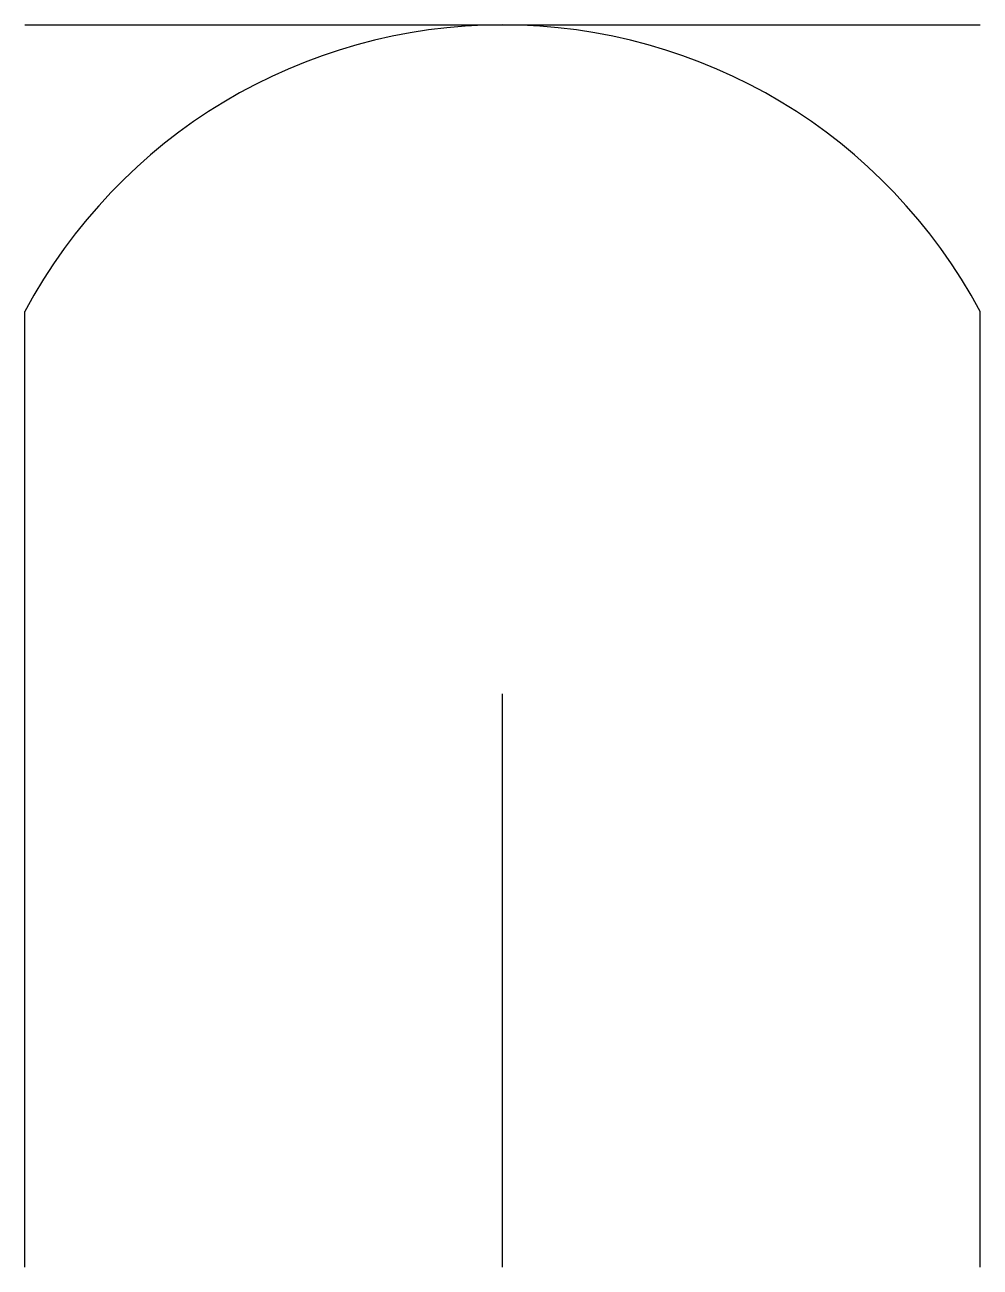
# Model space of a CAD drawing. Extents: x -1 to 1, y 0 to 2.6.
import ezdxf

# ---------------------------------------------------------------- set-up
doc = ezdxf.new("R2010")
doc.units = 0
doc.layers.get('0').update_dxf_attribs({"linetype": 'CONTINUOUS'})

msp = doc.modelspace()

# ---------------------------------------------------------------- linework, layer by layer
at = {"color": 0}
for p, q in [((-1, 2.6), (1, 2.6)), ((-1, 0), (-1, 2)), ((1, 0), (1, 2)), ((0, 0), (0, 1.2))]:
    msp.add_line(p, q, dxfattribs=at)
msp.add_arc((0, 1.4667), 1.1333, 28.0725, 151.9275, dxfattribs=at)

doc.saveas('drawing.dxf')
